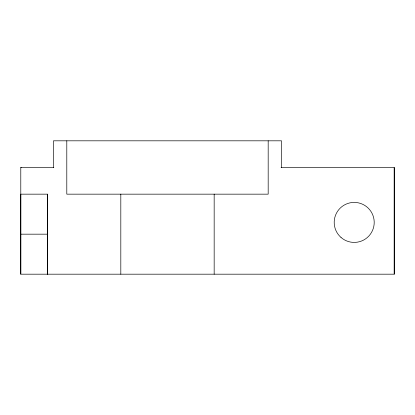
<?xml version="1.0" encoding="UTF-8"?>
<svg xmlns="http://www.w3.org/2000/svg" width="415" height="415" viewBox="0 0 415 415"><rect width="100%" height="100%" fill="white"/><g stroke="black" fill="none" stroke-linecap="round" stroke-linejoin="round"><path stroke-width="0.62" d="M281.069 167.489L394.25 167.489L394.25 274.185L20.786 274.185L20.786 194.163L47.46 194.163L47.46 274.185L47.46 194.163M20.786 274.185L20.786 167.489L21.248 167.489M20.786 167.489L53.82 167.489M20.75 234.174L47.424 234.174M394.214 167.489L394.214 274.185M281.52 167.489L281.52 140.815L53.462 140.815L53.462 167.489M268.183 140.815L268.183 194.163L66.799 194.163L66.794 140.815M214.166 194.163L214.166 274.185M120.812 194.163L120.812 274.185M341.016 237.447A20.003 20.003 0 0 0 373.827 226.31A20.003 20.003 0 0 0 347.775 203.464A20.003 20.003 0 0 0 341.016 237.447"/></g></svg>
